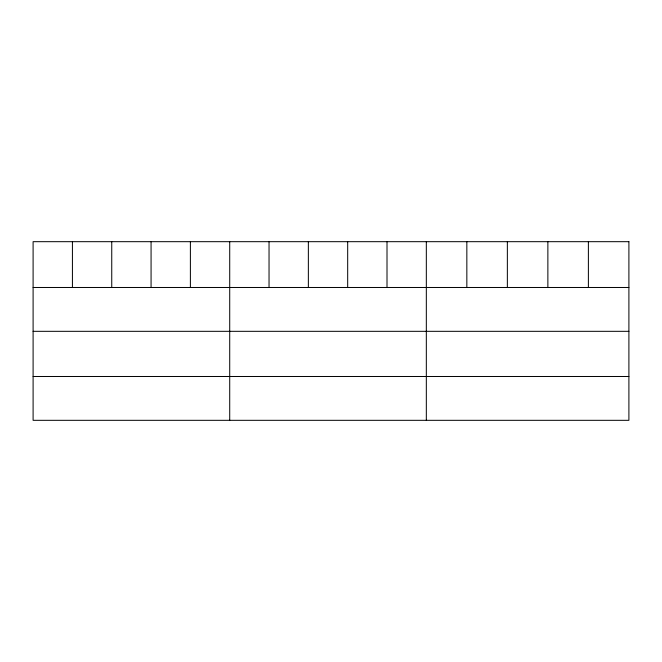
<?xml version="1.0" encoding="UTF-8"?>
<svg xmlns="http://www.w3.org/2000/svg" width="662" height="662" viewBox="0 0 662 662"><rect width="100%" height="100%" fill="white"/><g stroke="black" fill="none" stroke-linecap="round" stroke-linejoin="round"><path stroke-width="0.99" d="M33.1 287.482L628.9 287.482M33.1 331.323L628.9 331.323M33.1 376.488L628.9 376.488M588.386 241.68L588.386 287.482M547.871 241.68L547.871 287.482M507.357 241.68L507.357 287.482M466.842 241.68L466.842 287.482M426.328 241.68L426.328 420.32M387.005 241.68L387.005 287.482M347.682 241.68L347.682 287.482M308.36 241.68L308.36 287.482M269.037 241.68L269.037 287.482M229.714 241.68L229.714 420.32M190.391 241.68L190.391 287.482M151.068 241.68L151.068 287.482M111.746 241.68L111.746 287.482M72.423 241.68L72.423 287.482M628.9 241.68L33.1 241.68L33.1 420.32L628.9 420.32L628.9 241.68"/></g></svg>
